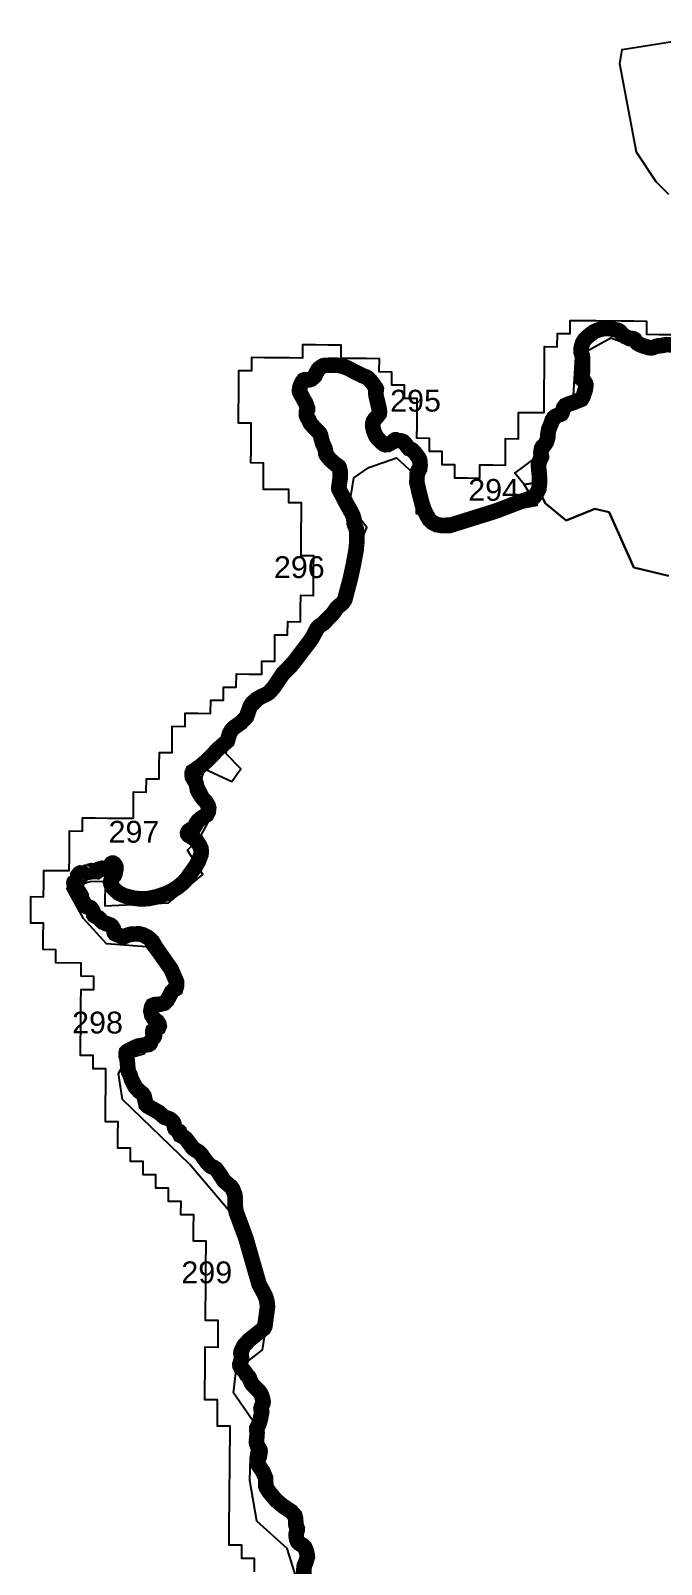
# Model space of a CAD drawing. Header units: metres. Extents: x 0 to 561379, y 0 to 4092696.
# Drawn here: x 319632 to 321657, y 1827390 to 1832311 of the extents above; entities that cross this region are included whole.
import ezdxf

# ---------------------------------------------------------------- set-up
doc = ezdxf.new("R2010")
doc.units = ezdxf.units.M
for name, color, linetype in [('COASTLINE', 5, 'Continuous'), ('NATURALLY PROTECTED', 3, 'Continuous'), ('TALUKA BOUNDRY', 150, 'Continuous'), ('VILLAGE BOUNDRY', 32, 'Continuous')]:
    doc.layers.add(name, color=color, linetype=linetype)
doc.styles.get("Standard").update_dxf_attribs({"font": 'arial.ttf'})

msp = doc.modelspace()

# ---------------------------------------------------------------- linework, layer by layer
at = {"layer": 'COASTLINE', "const_width": 50, "flags": 128}
msp.add_lwpolyline([(321689, 1831302.9), (321674.7, 1831303.5), (321666.8, 1831302.5), (321656.1, 1831300.2), (321647, 1831299.5), (321636.1, 1831296.7), (321630.5, 1831294.3), (321624.5, 1831293.1), (321615.2, 1831294.1), (321608.2, 1831297), (321596.9, 1831299.8), (321589.5, 1831302.9), (321580.2, 1831307.8), (321577, 1831311.1), (321573.9, 1831315.8), (321571.3, 1831319.9), (321568.2, 1831321.8), (321564.6, 1831322.8), (321560, 1831323), (321554.4, 1831323.2), (321550, 1831325.2), (321538.5, 1831330.6), (321533.2, 1831334.7), (321529, 1831339), (321523.7, 1831345.5), (321520.8, 1831347.6), (321515.9, 1831349.6), (321506.7, 1831351.7), (321494.5, 1831354.5), (321483.4, 1831355.7), (321474, 1831355.1), (321463.7, 1831353.4), (321450.5, 1831349.3), (321438.8, 1831343.7), (321433.2, 1831339.4), (321421.7, 1831330.5), (321411, 1831320.5), (321404.3, 1831309.8), (321401.3, 1831300.6), (321399.3, 1831291.5), (321399, 1831280), (321400.3, 1831274.9), (321402.8, 1831268.4), (321403.9, 1831262.2), (321403.9, 1831250.8), (321404, 1831241), (321404.1, 1831230.4), (321404.1, 1831218.2), (321402.7, 1831209.5), (321400.6, 1831203.3), (321400.3, 1831200.1), (321399.8, 1831196.3), (321401, 1831193.2), (321405.2, 1831189.7), (321409, 1831185.9), (321412.7, 1831180.2), (321414.2, 1831175.4), (321414, 1831168.4), (321412.4, 1831158.2), (321409.1, 1831148.2), (321406.9, 1831141.6), (321405.5, 1831137.4), (321402.1, 1831131.4), (321400.2, 1831128.1), (321396.7, 1831126.3), (321386.9, 1831123.3), (321378.3, 1831119.1), (321359.1, 1831112.8), (321348.5, 1831108.2), (321343.4, 1831101.6), (321340.8, 1831093.5), (321337.9, 1831084.6), (321335.7, 1831081.2), (321328.4, 1831078.2), (321317.9, 1831074), (321311.2, 1831069.1), (321306.5, 1831061.3), (321303, 1831050.6), (321295.5, 1831032.4), (321294.2, 1831025.5), (321292.7, 1831017.2), (321291.9, 1831004), (321289.8, 1830997.5), (321287.6, 1830990.5), (321282, 1830981.7), (321277.6, 1830977.9), (321275.2, 1830975.7), (321272.6, 1830971.6), (321271.5, 1830966.7), (321269.9, 1830955), (321270.4, 1830950.5), (321271.7, 1830947), (321272, 1830943.7), (321271.1, 1830941.5), (321268.6, 1830937.3), (321266.4, 1830931.6), (321262.4, 1830918.3), (321262.8, 1830908.9), (321265.5, 1830880.1), (321265.9, 1830860.6), (321263.6, 1830840.7), (321255.4, 1830823.9), (321248.1, 1830814.7), (321199.1, 1830797.6), (321125.5, 1830769.5), (321023.2, 1830737.5), (320975.7, 1830722.6), (320953.8, 1830722.9), (320936.2, 1830725.7), (320921, 1830733.5), (320912, 1830742), (320904.2, 1830755.3), (320896.4, 1830771.3), (320889.4, 1830790), (320878.9, 1830830.5), (320871.8, 1830862.9), (320872.4, 1830869.4), (320872.5, 1830879.4), (320873.1, 1830888.8), (320874.1, 1830895.8), (320875.6, 1830898.7), (320879.5, 1830901.7), (320880.9, 1830904.4), (320882.3, 1830914.7), (320882.1, 1830925.3), (320880.9, 1830933.7), (320878.2, 1830939.8), (320872, 1830948), (320866.5, 1830955.3), (320857.3, 1830965.1), (320851.7, 1830968.3), (320846.5, 1830969.9), (320843.8, 1830973), (320834.5, 1830985.8), (320828.4, 1830991.9), (320823.6, 1830994.1), (320819.3, 1830995), (320811.3, 1830995.6), (320809.1, 1830995.8), (320807.7, 1830996.9), (320805, 1830997.9), (320802.2, 1830997.8), (320799.2, 1830996.1), (320794.7, 1830991.8), (320787.9, 1830987.5), (320778.8, 1830983), (320771.2, 1830982.4), (320766.1, 1830984.2), (320757.7, 1830990.6), (320744.9, 1831004.1), (320740, 1831011), (320735.9, 1831020.4), (320733.4, 1831027.7), (320731.6, 1831035.8), (320730.1, 1831042.1), (320730.4, 1831049.5), (320732.2, 1831057), (320737.3, 1831065), (320744.8, 1831072.8), (320751.2, 1831081.3), (320752, 1831085.8), (320751.6, 1831094.5), (320748.5, 1831107.7), (320747, 1831114), (320744.2, 1831126), (320741.3, 1831138.4), (320740.4, 1831145.3), (320740, 1831149.7), (320740.6, 1831154.5), (320741.7, 1831157.7), (320742, 1831161.1), (320741.2, 1831163.2), (320737.9, 1831166.9), (320735.8, 1831170.6), (320732.8, 1831175.8), (320728.3, 1831181.6), (320723.8, 1831187.2), (320714.6, 1831196.1), (320708.3, 1831199.9), (320697.1, 1831204), (320683.7, 1831210.7), (320669.3, 1831217.9), (320656.9, 1831224.9), (320643, 1831231.1), (320625, 1831236.5), (320612.7, 1831237.5), (320593.9, 1831237.3), (320579.4, 1831237.1), (320570.9, 1831235.4), (320565.6, 1831232.2), (320558, 1831226.8), (320553.8, 1831221.5), (320547.9, 1831210.4), (320545.2, 1831203.7), (320540.8, 1831198.8), (320533.3, 1831192.8), (320526.4, 1831190.7), (320518, 1831190.7), (320511.3, 1831190.7), (320508.3, 1831189.5), (320505, 1831185.1), (320501.3, 1831177.7), (320497.6, 1831170.2), (320495.7, 1831161.3), (320495.5, 1831153.6), (320497.2, 1831148.3), (320501.1, 1831141.6), (320508.3, 1831128), (320514.2, 1831118.2), (320518.1, 1831107.5), (320519.8, 1831103), (320521.3, 1831098.8), (320521.1, 1831095.5), (320519.6, 1831092.4), (320517.8, 1831088.8), (320517.4, 1831084.7), (320517.8, 1831076.2), (320520.1, 1831070.1), (320524.5, 1831063.7), (320528.7, 1831053.9), (320531.9, 1831048.8), (320536.5, 1831044.1), (320540.8, 1831038.6), (320551.4, 1831027.8), (320558.1, 1831020.9), (320561.3, 1831016.6), (320563.3, 1831011.8), (320564.7, 1831003.6), (320569.5, 1830986.9), (320574.2, 1830976.7), (320576.8, 1830971.1), (320578.6, 1830962.8), (320579.8, 1830953.4), (320581.4, 1830949.6), (320586.2, 1830944.1), (320592.7, 1830935.3), (320599.7, 1830929.2), (320610.9, 1830919.4), (320617.4, 1830915.2), (320621.5, 1830911.7), (320623.5, 1830907.9), (320626, 1830895), (320625.5, 1830873.3), (320623, 1830855.5), (320621.4, 1830844.4), (320622.1, 1830839.1), (320627.5, 1830829), (320634.1, 1830816.6), (320644.5, 1830796.1), (320657.8, 1830772.4), (320663, 1830763), (320667.4, 1830753.3), (320669.6, 1830744.7), (320670.6, 1830731.6), (320672.3, 1830724.4), (320677.5, 1830712.1), (320678.7, 1830706.1), (320679.1, 1830701.5), (320679.2, 1830692.6), (320679.3, 1830669.7), (320676.9, 1830644.5), (320673.8, 1830627.6), (320668.6, 1830599.1), (320659.1, 1830554.8), (320646.6, 1830507.5), (320643.6, 1830496.2), (320640.8, 1830485.5), (320637.5, 1830479.4), (320631.2, 1830472.2), (320622.4, 1830465.3), (320612.9, 1830455.9), (320606.8, 1830446.2), (320598.5, 1830436.3), (320587.7, 1830425.2), (320576.3, 1830413.7), (320571.1, 1830408.4), (320564.1, 1830403.8), (320556.8, 1830398.9), (320550.8, 1830391.2), (320545.9, 1830381.7), (320537.4, 1830365), (320530.9, 1830355.1), (320521.3, 1830342.4), (320514.5, 1830333.5), (320503.7, 1830319.3), (320494.7, 1830307.4), (320476.9, 1830283.8), (320458, 1830264.3), (320442.7, 1830248.4), (320426, 1830223.7), (320413.1, 1830204.5), (320403.7, 1830193.9), (320398, 1830187.5), (320389.6, 1830181.9), (320372.7, 1830174.3), (320356.3, 1830164.4), (320344.7, 1830154.4), (320337.6, 1830144.2), (320333, 1830131.3), (320327.7, 1830116.6), (320325, 1830109.1), (320317.5, 1830101.1), (320308, 1830090.9), (320295.1, 1830081.9), (320284.6, 1830074.5), (320276.7, 1830065.9), (320271, 1830056), (320267, 1830042.8), (320263.6, 1830031.6), (320234.3, 1830006.1), (320213.4, 1829984), (320195.9, 1829966.5), (320175.3, 1829949.1), (320160.7, 1829939.2), (320152.6, 1829933.7), (320150.5, 1829927.7), (320151.2, 1829917.1), (320159.2, 1829903.3), (320162.8, 1829897.2), (320165.6, 1829887.3), (320167.6, 1829875.3), (320174.1, 1829862.7), (320182.8, 1829849.7), (320195.9, 1829835.2), (320201.9, 1829824.6), (320203.9, 1829816.9), (320202.5, 1829804.6), (320198, 1829795.4), (320179.9, 1829784.1), (320169, 1829774.6), (320163.6, 1829766.9), (320161, 1829760.7), (320156.5, 1829753.4), (320152.3, 1829750), (320145.1, 1829746.8), (320139.2, 1829742.7), (320137.4, 1829740.1), (320136.1, 1829736.1), (320136.5, 1829732.9), (320138.6, 1829730.1), (320156.1, 1829719.1), (320165.6, 1829710.5), (320174.8, 1829696.1), (320179, 1829686.6), (320180.1, 1829677), (320178.9, 1829667.1), (320170.6, 1829645), (320160.8, 1829627.9), (320130.2, 1829585.9), (320119.1, 1829574.6), (320105.7, 1829563.5), (320084.8, 1829550.1), (320062.5, 1829540.1), (320036.8, 1829531.6), (320010.8, 1829526.1), (319985.9, 1829524.8), (319963.2, 1829527.4), (319934.8, 1829534.6), (319914.7, 1829543.6), (319908.3, 1829549.5), (319898.7, 1829558.6), (319893, 1829565.9), (319890.2, 1829572.7), (319889, 1829578.4), (319890.7, 1829585.6), (319893.6, 1829591.5), (319896.9, 1829595.4), (319900.4, 1829599.5), (319902.8, 1829604.6), (319904.2, 1829611.5), (319905.9, 1829619.8), (319905.9, 1829627.9), (319904.4, 1829632.2), (319899.6, 1829638.2), (319896.8, 1829639.8), (319894.5, 1829639.7), (319892, 1829638.6), (319889.7, 1829635.5), (319885.6, 1829627.5), (319882.5, 1829624.1), (319880.2, 1829622.6), (319876.9, 1829622), (319872.9, 1829621.2), (319868.7, 1829622.1), (319864.1, 1829623), (319862.1, 1829623.3), (319860.8, 1829623.1), (319859.4, 1829622.5), (319858.4, 1829621.7), (319857.1, 1829620.7), (319856, 1829620.4), (319853, 1829620.3), (319851.1, 1829620.2), (319849.6, 1829619.6), (319848.1, 1829618.6), (319847, 1829617.4), (319846.5, 1829616), (319846.5, 1829614.2), (319846.1, 1829613), (319845.4, 1829612.5), (319841, 1829612.9), (319836.9, 1829614), (319834.7, 1829614.4), (319833.6, 1829614.3), (319832.4, 1829613.2), (319831.9, 1829612.8), (319831.3, 1829612.7), (319830.8, 1829613.2), (319830.7, 1829614.2), (319830.1, 1829614.9), (319828.9, 1829615.3), (319827.6, 1829615.6), (319826.2, 1829615.3), (319825.4, 1829614.5), (319824.3, 1829612.9), (319823.4, 1829611.8), (319821.5, 1829611.3), (319819.4, 1829611.1), (319817.1, 1829610.5), (319814.3, 1829610.4), (319813.9, 1829610.6), (319813.6, 1829610.9), (319813.3, 1829611.2), (319812.8, 1829611.3), (319812, 1829611.2), (319811.5, 1829610.9), (319811.1, 1829610.5), (319810.6, 1829610.1), (319808.5, 1829609.7), (319807, 1829609), (319805.9, 1829608.2), (319804.6, 1829606.6), (319803.6, 1829605.9), (319802.7, 1829605.2), (319801.6, 1829605.3), (319801.4, 1829605.8), (319801.1, 1829606.4), (319800.2, 1829606.8), (319797.7, 1829607.1), (319793.1, 1829607.8), (319792.1, 1829608), (319791.4, 1829607.7), (319790.3, 1829607.1), (319787.9, 1829606), (319787.1, 1829605.1), (319786.7, 1829604.5), (319786.5, 1829603.6), (319785.9, 1829603.1), (319784.8, 1829602.4), (319784.2, 1829601.5), (319784.2, 1829599.8), (319784.6, 1829597.6), (319785.2, 1829594.1), (319786, 1829592.7), (319786, 1829591.2), (319785.8, 1829589.7), (319784.9, 1829587.9), (319784.3, 1829586.5), (319784, 1829585.1), (319783.8, 1829584.2), (319782.6, 1829583.4), (319780.8, 1829582.6), (319777.1, 1829581.5), (319775, 1829580.8), (319773.1, 1829579.6), (319771.9, 1829578.5), (319771.4, 1829577), (319771.4, 1829575.7), (319772.1, 1829572.5), (319773.3, 1829570.8), (319774.9, 1829569.7), (319776.6, 1829568.7), (319776.9, 1829567.6), (319776.8, 1829565.8), (319777.1, 1829563.4), (319777.9, 1829561), (319779.2, 1829558.6), (319781, 1829557), (319781.9, 1829555.4), (319782.4, 1829553.3), (319782.6, 1829551.3), (319783, 1829550.3), (319784.4, 1829549.1), (319786.4, 1829548.3), (319788.6, 1829545.4), (319790.9, 1829541.2), (319791.7, 1829537.8), (319792.5, 1829536.7), (319794.2, 1829535.6), (319795.3, 1829533.5), (319795.6, 1829530.3), (319795.9, 1829526.9), (319796.9, 1829523.6), (319798.8, 1829520.4), (319801.6, 1829515.9), (319803.7, 1829512.4), (319804.2, 1829509.7), (319806.5, 1829504.6), (319808.2, 1829502.5), (319810.3, 1829501.3), (319814.1, 1829499.3), (319819.8, 1829498.5), (319824.1, 1829496.8), (319826.1, 1829495.1), (319830.7, 1829488.4), (319833.4, 1829482.7), (319834.5, 1829477.9), (319834.9, 1829473.8), (319835.9, 1829472.1), (319838, 1829470.5), (319843.3, 1829467.9), (319849.4, 1829465), (319852.6, 1829462.7), (319855.5, 1829459.9), (319858.3, 1829456.1), (319861.7, 1829452.4), (319864.6, 1829450.2), (319871.3, 1829447.1), (319882.2, 1829443.3), (319888.3, 1829441.2), (319892.4, 1829437.9), (319897.9, 1829429.5), (319899.2, 1829423.8), (319900.9, 1829416.6), (319902.9, 1829413.9), (319909.6, 1829410.6), (319923.6, 1829404.9), (319932.6, 1829404), (319940.3, 1829407.5), (319955.9, 1829412), (319967, 1829412.4), (319980.2, 1829412.8), (319994, 1829409.3), (320009.5, 1829401.1), (320022.9, 1829388.8), (320035.6, 1829367.2), (320052.6, 1829343), (320064.7, 1829325.7), (320083.5, 1829299), (320091.5, 1829280.2), (320096.3, 1829269.1), (320100.4, 1829259.3), (320101, 1829247.9), (320098.1, 1829236.8), (320090.4, 1829232.5), (320085.2, 1829226.8), (320078, 1829213.4), (320070.9, 1829200.2), (320061.8, 1829190.8), (320049.2, 1829187.4), (320040.2, 1829186.6), (320030.3, 1829185.7), (320023.7, 1829183), (320020.3, 1829176.8), (320018.3, 1829165.3), (320021.1, 1829151.8), (320028.8, 1829139.2), (320038.9, 1829131.6), (320044, 1829123.7), (320045.1, 1829117.5), (320042.8, 1829111.8), (320038.2, 1829109.2), (320036, 1829108.7), (320033.6, 1829108.8), (320031.9, 1829109.3), (320030.8, 1829109.3), (320030, 1829109), (320029.5, 1829108.3), (320028.5, 1829106.6), (320027.5, 1829104.3), (320026.7, 1829103.2), (320025.7, 1829102.6), (320024.9, 1829102), (320024.7, 1829101.3), (320024.7, 1829100.6), (320025.6, 1829099.6), (320027.2, 1829097.4), (320028.9, 1829091.9), (320030.1, 1829087.8), (320029.8, 1829085.2), (320027.4, 1829080.4), (320023.1, 1829075.5), (320020.3, 1829072.1), (320018.5, 1829067.2), (320017.2, 1829063.5), (320015.2, 1829060.2), (320011.1, 1829057.7), (320006.7, 1829057), (319998.1, 1829056.3), (319979.4, 1829053.2), (319970.4, 1829050), (319965.9, 1829048), (319952.8, 1829041.2), (319942.7, 1829036), (319939.6, 1829033), (319938.9, 1829029.8), (319938.8, 1829022.3), (319941, 1829014.3), (319942.3, 1829006.4), (319943.3, 1828995.7), (319944.7, 1828977.5), (319947.2, 1828968), (319951.6, 1828959.7), (319955.9, 1828946), (319962.3, 1828933.2), (319968, 1828921.9), (319981.1, 1828907.6), (319991.5, 1828899.7), (319996.5, 1828892.2), (319999.9, 1828877.2), (320002.7, 1828865.5), (320007.4, 1828860.6), (320023.7, 1828851.4), (320044.2, 1828839.8), (320053.6, 1828831.5), (320060.6, 1828825.3), (320064.4, 1828823.4), (320071.9, 1828821.3), (320080, 1828818), (320086.1, 1828813.2), (320089.3, 1828810), (320091.6, 1828805.9), (320092.8, 1828799.7), (320094.3, 1828791.9), (320096.3, 1828787.5), (320101.6, 1828783.4), (320107.6, 1828780.2), (320109.7, 1828778.3), (320110.3, 1828775.1), (320110.7, 1828770.1), (320112.4, 1828766.8), (320117.9, 1828763.9), (320125.3, 1828759.9), (320131.8, 1828754.1), (320139.8, 1828743.4), (320146.7, 1828734.1), (320153, 1828725.7), (320160.1, 1828720.1), (320171.8, 1828713.1), (320178.4, 1828707), (320186, 1828696.4), (320196.5, 1828681.6), (320204.9, 1828672.1), (320212.8, 1828666), (320219.9, 1828663.4), (320226.8, 1828658.8), (320232.6, 1828651.5), (320243.7, 1828635.3), (320253.2, 1828620.1), (320259.6, 1828614.6), (320268.8, 1828606.9), (320275.9, 1828600.8), (320281.3, 1828592.6), (320287.6, 1828576), (320289.2, 1828562.2), (320288.9, 1828539.7), (320292.1, 1828520.2), (320322.8, 1828437.5), (320365.5, 1828288.7), (320382.9, 1828256.5), (320387.3, 1828246.1), (320391, 1828232.2), (320392.7, 1828216), (320390.3, 1828199), (320386.3, 1828169.7), (320384.1, 1828154), (320380.7, 1828146.9), (320375.1, 1828142.4), (320365.4, 1828134.7), (320350.7, 1828123), (320333.9, 1828109.8), (320316.9, 1828091.2), (320313.6, 1828084.5), (320310.2, 1828077.7), (320308.2, 1828073.5), (320307.3, 1828067.7), (320308.3, 1828060.5), (320309.3, 1828052.7), (320308.4, 1828045.7), (320306.3, 1828039.3), (320304.1, 1828032.5), (320304.2, 1828026.4), (320306.5, 1828021.9), (320314.1, 1828014.3), (320319.6, 1828007.5), (320322.1, 1828004), (320324, 1827999.9), (320325.5, 1827997.8), (320328.5, 1827995.4), (320332.8, 1827990.5), (320335.1, 1827985.7), (320337, 1827980.6), (320340.8, 1827971.4), (320344.7, 1827966), (320350.6, 1827960), (320353.6, 1827957), (320359.3, 1827951.2), (320365.6, 1827944.9), (320371.3, 1827936.9), (320374.8, 1827928.2), (320377.1, 1827919.9), (320378.6, 1827911.6), (320377.9, 1827906.4), (320376.3, 1827902.9), (320374, 1827898), (320372.3, 1827892.9), (320371.8, 1827890.5), (320372.2, 1827887.3), (320373.7, 1827882.3), (320374, 1827878.6), (320372.3, 1827869.3), (320370.1, 1827857.3), (320364.7, 1827839.1), (320360.7, 1827831.3), (320358, 1827826), (320358, 1827821), (320359.1, 1827813), (320359, 1827804), (320358.1, 1827795.1), (320356.9, 1827784.1), (320357.6, 1827777.3), (320360.1, 1827770.9), (320364.7, 1827762.8), (320368.3, 1827756.4), (320368.9, 1827751.6), (320367.5, 1827742.7), (320366.3, 1827735.6), (320364.2, 1827731), (320360.8, 1827723.4), (320359.8, 1827717.2), (320362.5, 1827709.8), (320369, 1827700.2), (320377.2, 1827688.2), (320382.8, 1827675.5), (320386.7, 1827666.5), (320386.9, 1827651), (320387, 1827641), (320390.1, 1827633.9), (320399.4, 1827619.9), (320420.3, 1827595.3), (320441.3, 1827577.5), (320456.3, 1827567.5), (320469.2, 1827558.9), (320480, 1827546.8), (320482.6, 1827537.8), (320483.4, 1827524.8), (320483.9, 1827515.6), (320485.9, 1827510.6), (320488.3, 1827504.5), (320487.9, 1827499.5), (320484.9, 1827489.2), (320484.3, 1827482.3), (320485.9, 1827471.6), (320489.3, 1827462.4), (320495.9, 1827456), (320506.9, 1827450.2), (320512.6, 1827443.9), (320516.7, 1827434.1), (320519.4, 1827423.4), (320520.6, 1827414), (320518.3, 1827406.2), (320515.2, 1827395.8), (320510.6, 1827385), (320508.8, 1827368.7), (320509.3, 1827348.5)], dxfattribs=at)
at = {"layer": 'NATURALLY PROTECTED', "const_width": 50, "flags": 128}
for points in [[(320810.5, 1830995.7), (320809.1, 1830995.8), (320807.7, 1830996.9), (320805, 1830997.9), (320802.2, 1830997.8), (320799.2, 1830996.1), (320794.7, 1830991.8), (320787.9, 1830987.5), (320778.8, 1830983), (320771.2, 1830982.4), (320766.1, 1830984.2), (320757.7, 1830990.6), (320744.9, 1831004.1), (320740, 1831011), (320735.9, 1831020.4), (320733.4, 1831027.7), (320731.6, 1831035.8), (320730.1, 1831042.1), (320730.4, 1831049.5), (320732.2, 1831057), (320737.3, 1831065), (320744.8, 1831072.8), (320751.2, 1831081.3), (320751.6, 1831083.8)], [(320599.7, 1830929.2), (320610.9, 1830919.4), (320617.4, 1830915.2), (320621.5, 1830911.7), (320623.5, 1830907.9), (320626, 1830895), (320625.5, 1830873.3), (320623, 1830855.5), (320621.4, 1830844.4), (320622.1, 1830839.1), (320627.5, 1830829), (320634.1, 1830816.6), (320644.5, 1830796.1), (320657.8, 1830772.4), (320663, 1830763), (320667.4, 1830753.3), (320669.6, 1830744.7), (320670.6, 1830731.6), (320672.3, 1830724.4), (320677.5, 1830712.1), (320678.7, 1830706.1), (320679.1, 1830701.5), (320679.2, 1830692.6), (320679.3, 1830669.7), (320676.9, 1830644.5), (320673.8, 1830627.6), (320668.6, 1830599.1), (320659.1, 1830554.8), (320646.6, 1830507.5), (320643.6, 1830496.2), (320640.8, 1830485.5), (320637.5, 1830479.4), (320631.2, 1830472.2), (320622.4, 1830465.3), (320612.9, 1830455.9), (320606.8, 1830446.2), (320598.5, 1830436.3), (320587.7, 1830425.2), (320576.3, 1830413.7), (320571.1, 1830408.4), (320564.1, 1830403.8), (320556.8, 1830398.9), (320550.8, 1830391.2), (320545.9, 1830381.7), (320537.4, 1830365), (320530.9, 1830355.1), (320521.3, 1830342.4), (320514.5, 1830333.5), (320503.7, 1830319.3), (320494.7, 1830307.4), (320476.9, 1830283.8), (320458, 1830264.3), (320442.7, 1830248.4), (320426, 1830223.7), (320422.9, 1830219.1)], [(321262.8, 1830908.9), (321265.5, 1830880.1), (321265.9, 1830860.6), (321263.6, 1830840.7), (321255.4, 1830823.9), (321248.1, 1830814.7), (321199.1, 1830797.6), (321125.5, 1830769.5), (321023.2, 1830737.5), (320975.7, 1830722.6), (320953.8, 1830722.9), (320936.2, 1830725.7), (320921, 1830733.5), (320912, 1830742), (320904.2, 1830755.3), (320896.4, 1830771.3), (320889.4, 1830790), (320881.2, 1830821.7)], [(320164.1, 1829711.8), (320165.6, 1829710.5), (320174.8, 1829696.1), (320179, 1829686.6), (320180.1, 1829677), (320178.9, 1829667.1), (320170.6, 1829645), (320160.8, 1829627.9), (320130.2, 1829585.9), (320119.1, 1829574.6), (320105.7, 1829563.5), (320084.8, 1829550.1), (320062.5, 1829540.1), (320036.8, 1829531.6), (320010.8, 1829526.1), (319985.9, 1829524.8), (319963.2, 1829527.4), (319934.8, 1829534.6), (319914.7, 1829543.6), (319908.3, 1829549.5), (319898.7, 1829558.6), (319893, 1829565.9), (319890.2, 1829572.7), (319889, 1829578.4), (319890.7, 1829585.6), (319893.6, 1829591.5), (319896.9, 1829595.4), (319900.4, 1829599.5), (319902.8, 1829604.6)], [(319902.8, 1829604.6), (319904.2, 1829611.5), (319905.9, 1829619.8), (319905.9, 1829627.9), (319904.4, 1829632.2), (319899.6, 1829638.2), (319896.8, 1829639.8), (319894.5, 1829639.7), (319892, 1829638.6), (319889.7, 1829635.5), (319885.6, 1829627.5), (319882.5, 1829624.1), (319880.2, 1829622.6), (319876.9, 1829622), (319872.9, 1829621.2), (319868.7, 1829622.1), (319864.1, 1829623), (319862.1, 1829623.3), (319860.8, 1829623.1), (319859.4, 1829622.5), (319858.4, 1829621.7), (319857.1, 1829620.7), (319856, 1829620.4), (319853, 1829620.3), (319851.1, 1829620.2), (319849.6, 1829619.6), (319848.1, 1829618.6), (319847, 1829617.4), (319846.5, 1829616), (319846.5, 1829614.2), (319846.1, 1829613), (319845.4, 1829612.5), (319841, 1829612.9), (319836.9, 1829614), (319834.7, 1829614.4), (319833.6, 1829614.3), (319832.4, 1829613.2), (319831.9, 1829612.8), (319831.3, 1829612.7), (319830.8, 1829613.2), (319830.7, 1829614.2), (319830.1, 1829614.9), (319828.9, 1829615.3), (319827.6, 1829615.6), (319826.2, 1829615.3), (319825.4, 1829614.5), (319824.3, 1829612.9), (319823.4, 1829611.8), (319821.5, 1829611.3), (319819.4, 1829611.1), (319817.1, 1829610.5), (319814.3, 1829610.4), (319813.9, 1829610.6), (319813.6, 1829610.9), (319813.3, 1829611.2), (319812.8, 1829611.3), (319812, 1829611.2), (319811.5, 1829610.9), (319811.1, 1829610.5), (319810.6, 1829610.1), (319808.5, 1829609.7), (319807, 1829609), (319805.9, 1829608.2), (319804.6, 1829606.6), (319803.6, 1829605.9), (319802.7, 1829605.2), (319801.6, 1829605.3), (319801.4, 1829605.8), (319801.1, 1829606.4), (319800.2, 1829606.8), (319797.7, 1829607.1), (319793.1, 1829607.8), (319792.1, 1829608), (319791.4, 1829607.7), (319790.3, 1829607.1), (319787.9, 1829606), (319787.1, 1829605.1), (319786.7, 1829604.5), (319786.5, 1829603.6), (319785.9, 1829603.1), (319784.8, 1829602.4), (319784.2, 1829601.5), (319784.2, 1829599.8), (319784.6, 1829597.6), (319785.2, 1829594.1), (319786, 1829592.7), (319786, 1829591.2), (319785.8, 1829589.7), (319784.9, 1829587.9), (319784.3, 1829586.5), (319784, 1829585.1), (319783.8, 1829584.2), (319782.6, 1829583.4), (319780.8, 1829582.6), (319777.1, 1829581.5), (319775, 1829580.8), (319773.1, 1829579.6), (319771.9, 1829578.5), (319771.4, 1829577), (319771.4, 1829575.7), (319772.1, 1829572.5), (319773.3, 1829570.8), (319774.9, 1829569.7), (319776.6, 1829568.7), (319776.9, 1829567.6), (319776.8, 1829565.8), (319777.1, 1829563.4), (319777.9, 1829561), (319779.2, 1829558.6), (319781, 1829557), (319781.9, 1829555.4), (319782.4, 1829553.3), (319782.6, 1829551.3), (319783, 1829550.3), (319784.4, 1829549.1), (319786.4, 1829548.3), (319788.6, 1829545.4), (319790.9, 1829541.2), (319791.7, 1829537.8), (319792.5, 1829536.7), (319794.2, 1829535.6), (319795.3, 1829533.5), (319795.6, 1829530.3), (319795.9, 1829526.9), (319796.9, 1829523.6), (319798.8, 1829520.4), (319801.6, 1829515.9), (319803.7, 1829512.4), (319804.2, 1829509.7), (319806.5, 1829504.6), (319808.2, 1829502.5), (319810.3, 1829501.3), (319814.1, 1829499.3), (319819.8, 1829498.5), (319824.1, 1829496.8), (319826.1, 1829495.1), (319830.7, 1829488.4), (319833.4, 1829482.7), (319834.5, 1829477.9), (319834.9, 1829473.8), (319835.9, 1829472.1), (319838, 1829470.5), (319843.3, 1829467.9), (319849.4, 1829465), (319852.6, 1829462.7), (319855.5, 1829459.9), (319858.3, 1829456.1), (319861.7, 1829452.4), (319864.6, 1829450.2), (319871.3, 1829447.1), (319882.2, 1829443.3), (319888.3, 1829441.2), (319892.4, 1829437.9), (319897.9, 1829429.5), (319899.2, 1829423.8), (319900.9, 1829416.6), (319902.9, 1829413.9), (319909.6, 1829410.6), (319923.6, 1829404.9), (319932.6, 1829404), (319937.4, 1829406.2)], [(319937.4, 1829406.2), (319940.3, 1829407.5), (319955.9, 1829412), (319967, 1829412.4), (319980.2, 1829412.8), (319994, 1829409.3), (320009.5, 1829401.1), (320022.9, 1829388.8), (320035.6, 1829367.2), (320052.6, 1829343), (320064.7, 1829325.7), (320083.5, 1829299), (320091.5, 1829280.2), (320096.3, 1829269.1), (320100.4, 1829259.3), (320101, 1829247.9), (320098.1, 1829236.8), (320090.4, 1829232.5), (320085.2, 1829226.8), (320078, 1829213.4), (320070.9, 1829200.2), (320061.8, 1829190.8), (320049.2, 1829187.4), (320040.2, 1829186.6), (320030.3, 1829185.7), (320023.7, 1829183), (320020.3, 1829176.8), (320018.3, 1829165.3), (320021.1, 1829151.8), (320028.8, 1829139.2), (320038.9, 1829131.6), (320044, 1829123.7), (320045.1, 1829117.5), (320042.8, 1829111.8), (320038.2, 1829109.2), (320036, 1829108.7), (320033.6, 1829108.8), (320031.9, 1829109.3), (320030.8, 1829109.3), (320030, 1829109), (320029.5, 1829108.3), (320028.5, 1829106.6), (320027.5, 1829104.3), (320026.7, 1829103.2), (320025.7, 1829102.6), (320024.9, 1829102), (320024.7, 1829101.3), (320024.7, 1829100.6), (320025.6, 1829099.6), (320027.2, 1829097.4), (320028.9, 1829091.9), (320030.1, 1829087.8), (320029.8, 1829085.2), (320027.4, 1829080.4), (320023.1, 1829075.5), (320020.3, 1829072.1), (320018.5, 1829067.2), (320017.2, 1829063.5), (320015.2, 1829060.2), (320011.1, 1829057.7), (320006.7, 1829057), (319998.1, 1829056.3), (319979.4, 1829053.2), (319970.4, 1829050), (319965.9, 1829048), (319962.6, 1829046.3)], [(320054.4, 1828830.8), (320060.6, 1828825.3), (320064.4, 1828823.4), (320071.9, 1828821.3), (320080, 1828818), (320086.1, 1828813.2), (320089.3, 1828810), (320091.6, 1828805.9), (320092.8, 1828799.7), (320094.3, 1828791.9), (320096.3, 1828787.5), (320101.6, 1828783.4), (320107.6, 1828780.2), (320109.7, 1828778.3), (320110.3, 1828775.1), (320110.7, 1828770.1), (320112.4, 1828766.8), (320117.9, 1828763.9), (320125.3, 1828759.9), (320131.8, 1828754.1), (320139.8, 1828743.4), (320146.7, 1828734.1), (320153, 1828725.7), (320160.1, 1828720.1), (320171.8, 1828713.1), (320178.4, 1828707), (320186, 1828696.4), (320196.5, 1828681.6), (320204.9, 1828672.1), (320212.8, 1828666), (320219.9, 1828663.4), (320226.8, 1828658.8), (320232.6, 1828651.5), (320243.7, 1828635.3), (320253.2, 1828620.1), (320259.6, 1828614.6), (320268.8, 1828606.9), (320275.9, 1828600.8), (320281.3, 1828592.6), (320287.6, 1828576), (320289.2, 1828562.2), (320288.9, 1828539.7), (320292.1, 1828520.2), (320322.8, 1828437.5), (320365.5, 1828288.7), (320382.9, 1828256.5), (320387.3, 1828246.1), (320391, 1828232.2), (320392.7, 1828216), (320390.3, 1828199), (320386.3, 1828169.7), (320384.1, 1828154), (320380.7, 1828146.9), (320375.1, 1828142.4), (320365.4, 1828134.7), (320350.7, 1828123), (320333.9, 1828109.8), (320316.9, 1828091.2), (320313.6, 1828084.5), (320310.2, 1828077.7), (320308.2, 1828073.5), (320307.3, 1828067.7), (320308.3, 1828060.5), (320309.3, 1828052.7), (320308.4, 1828045.7), (320306.3, 1828039.3), (320304.1, 1828032.5), (320304.2, 1828026.4), (320306.5, 1828021.9), (320314.1, 1828014.3), (320319.6, 1828007.5), (320322.1, 1828004), (320324, 1827999.9), (320325.5, 1827997.8), (320328.5, 1827995.4), (320332.8, 1827990.5), (320335.1, 1827985.7), (320337, 1827980.6), (320340.8, 1827971.4), (320344.7, 1827966), (320350.6, 1827960), (320353.6, 1827957), (320359.3, 1827951.2), (320365.6, 1827944.9), (320371.3, 1827936.9), (320374.8, 1827928.2), (320377.1, 1827919.9), (320378.6, 1827911.6), (320377.9, 1827906.4), (320376.3, 1827902.9), (320374, 1827898), (320372.3, 1827892.9), (320371.8, 1827890.5), (320372.2, 1827887.3), (320372.6, 1827885.8)]]:
    msp.add_lwpolyline(points, dxfattribs=at)
at = {"layer": 'TALUKA BOUNDRY'}
msp.add_polyline3d([(320350.4, 1827366.2, 0), (320350.8, 1827408.5, 0), (320309.9, 1827408.8, 0), (320310.3, 1827451.2, 0), (320269.4, 1827451.5, 0), (320269.8, 1827493.9, 0), (320270.1, 1827536.2, 0), (320270.5, 1827578.6, 0), (320271.9, 1827748, 0), (320272.3, 1827790.3, 0), (320272.6, 1827832.7, 0), (320231.8, 1827833, 0), (320232.1, 1827875.4, 0), (320232.5, 1827917.7, 0), (320191.6, 1827918.1, 0), (320192, 1827960.4, 0), (320192.3, 1828002.8, 0), (320192.7, 1828045.1, 0), (320193, 1828087.5, 0), (320233.9, 1828087.1, 0), (320234.6, 1828171.8, 0), (320193.7, 1828172.2, 0), (320194.1, 1828214.5, 0), (320194.4, 1828256.9, 0), (320194.8, 1828299.2, 0), (320195.2, 1828341.6, 0), (320195.9, 1828426.3, 0), (320155, 1828426.6, 0), (320155.4, 1828469, 0), (320155.7, 1828511.3, 0), (320114.9, 1828511.7, 0), (320115.2, 1828554, 0), (320074.4, 1828554.4, 0), (320074.7, 1828596.7, 0), (320033.9, 1828597.1, 0), (320034.2, 1828639.4, 0), (319993.4, 1828639.8, 0), (319993.7, 1828682.1, 0), (319952.9, 1828682.4, 0), (319953.2, 1828724.8, 0), (319912.4, 1828725.1, 0), (319912.7, 1828767.5, 0), (319913.1, 1828809.8, 0), (319872.2, 1828810.2, 0), (319872.6, 1828852.5, 0), (319873.3, 1828937.2, 0), (319873.7, 1828979.6, 0), (319832.8, 1828979.9, 0), (319833.2, 1829022.3, 0), (319792.3, 1829022.6, 0), (319792.7, 1829065, 0), (319793, 1829107.3, 0), (319793.4, 1829149.7, 0), (319793.7, 1829192, 0), (319794.1, 1829234.4, 0), (319834.9, 1829234, 0), (319835.3, 1829276.4, 0), (319794.5, 1829276.7, 0), (319794.8, 1829319.1, 0), (319713.1, 1829319.8, 0), (319713.5, 1829362.1, 0), (319672.6, 1829362.5, 0), (319673, 1829404.8, 0), (319673.3, 1829447.2, 0), (319632.5, 1829447.5, 0), (319633.2, 1829532.2, 0), (319674, 1829531.9, 0), (319674.4, 1829574.2, 0), (319674.8, 1829616.6, 0), (319756.4, 1829615.9, 0), (319756.8, 1829658.2, 0), (319757.2, 1829700.6, 0), (319757.5, 1829742.9, 0), (319798.4, 1829742.6, 0), (319798.7, 1829784.9, 0), (319839.6, 1829784.6, 0), (319880.4, 1829784.2, 0), (319921.3, 1829783.9, 0), (319962.1, 1829783.6, 0), (319962.5, 1829825.9, 0), (319962.8, 1829868.3, 0), (320003.7, 1829867.9, 0), (320004, 1829910.3, 0), (320044.9, 1829909.9, 0), (320045.2, 1829952.3, 0), (320045.6, 1829994.6, 0), (320086.4, 1829994.3, 0), (320086.8, 1830036.6, 0), (320087.1, 1830079, 0), (320128, 1830078.6, 0), (320128.4, 1830121, 0), (320169.2, 1830120.7, 0), (320210, 1830120.3, 0), (320210.4, 1830162.7, 0), (320251.3, 1830162.3, 0), (320251.6, 1830204.7, 0), (320292.5, 1830204.3, 0), (320292.8, 1830246.7, 0), (320333.7, 1830246.3, 0), (320374.5, 1830246, 0), (320374.9, 1830288.3, 0), (320415.7, 1830288, 0), (320416.1, 1830330.4, 0), (320416.4, 1830372.7, 0), (320457.3, 1830372.4, 0), (320457.6, 1830414.7, 0), (320498.5, 1830414.4, 0), (320498.8, 1830456.7, 0), (320499.2, 1830499.1, 0), (320540, 1830498.7, 0), (320540.4, 1830541.1, 0), (320540.7, 1830583.4, 0), (320541.1, 1830625.8, 0), (320500.2, 1830626.1, 0), (320500.6, 1830668.5, 0), (320501.7, 1830795.5, 0), (320460.8, 1830795.9, 0), (320461.2, 1830838.2, 0), (320420.3, 1830838.6, 0), (320379.5, 1830838.9, 0), (320379.8, 1830881.3, 0), (320380.2, 1830923.6, 0), (320339.3, 1830923.9, 0), (320339.7, 1830966.3, 0), (320340, 1831008.6, 0), (320340.4, 1831051, 0), (320299.5, 1831051.3, 0), (320299.9, 1831093.7, 0), (320300.3, 1831136, 0), (320300.6, 1831178.4, 0), (320301, 1831220.7, 0), (320341.8, 1831220.4, 0), (320342.2, 1831262.8, 0), (320383, 1831262.4, 0), (320423.9, 1831262.1, 0), (320464.7, 1831261.7, 0), (320505.6, 1831261.4, 0), (320505.9, 1831303.7, 0), (320546.8, 1831303.4, 0), (320587.6, 1831303.1, 0), (320628.4, 1831302.7, 0), (320628.1, 1831260.4, 0), (320668.9, 1831260, 0), (320709.8, 1831259.7, 0), (320750.6, 1831259.3, 0), (320750.3, 1831217, 0), (320791.1, 1831216.6, 0), (320790.8, 1831174.3, 0), (320831.6, 1831174, 0), (320831.3, 1831131.6, 0), (320872.1, 1831131.3, 0), (320871.8, 1831088.9, 0), (320871.4, 1831046.6, 0), (320871, 1831004.2, 0), (320911.9, 1831003.9, 0), (320911.5, 1830961.5, 0), (320952.4, 1830961.2, 0), (320952, 1830918.8, 0), (320992.9, 1830918.5, 0), (320992.5, 1830876.1, 0), (321033.4, 1830875.8, 0), (321074.2, 1830875.5, 0), (321074.6, 1830917.8, 0), (321115.4, 1830917.5, 0), (321156.3, 1830917.1, 0), (321156.6, 1830959.5, 0), (321157, 1831001.8, 0), (321197.8, 1831001.5, 0), (321198.2, 1831043.8, 0), (321198.5, 1831086.2, 0), (321239.4, 1831085.8, 0), (321280.2, 1831085.5, 0), (321280.6, 1831127.9, 0), (321280.9, 1831170.2, 0), (321281.3, 1831212.6, 0), (321281.6, 1831254.9, 0), (321282, 1831297.3, 0), (321322.8, 1831296.9, 0), (321323.2, 1831339.3, 0), (321364, 1831338.9, 0), (321364.4, 1831381.3, 0), (321405.2, 1831380.9, 0), (321446.1, 1831380.6, 0), (321527.8, 1831379.9, 0), (321568.6, 1831379.6, 0), (321609.5, 1831379.2, 0), (321609.1, 1831336.9, 0), (321649.9, 1831336.5, 0), (321690.8, 1831336.2, 0)], dxfattribs=at)
at = {"layer": 'VILLAGE BOUNDRY'}
for points in [[(321680.3, 1831785.4, 0), (321639.6, 1831825.8, 0), (321577.2, 1831921.1, 0), (321523.4, 1832204, 0), (321531.2, 1832250.6, 0), (321907.8, 1832310.9, 0)], [(321679.4, 1830561.9, 0), (321568.3, 1830588.2, 0), (321489.7, 1830765.5, 0), (321442.8, 1830777.1, 0), (321351.4, 1830739.5, 0), (321284.1, 1830794.7, 0), (321252.7, 1830859.8, 0), (321216.2, 1830855.2, 0), (321186.9, 1830891.1, 0), (321256.7, 1830943.8, 0), (321373.8, 1831123.6, 0), (321381.7, 1831262.8, 0), (321494.5, 1831325.7, 0), (321604.9, 1831284.6, 0), (321711.8, 1831289.3, 0)], [(320489, 1827334.9, 0), (320455.5, 1827441.1, 0), (320358, 1827528.1, 0), (320336, 1827659, 0), (320337.7, 1827730.9, 0), (320354.9, 1827836.9, 0), (320283.9, 1827939.7, 0), (320292.5, 1828011.4, 0), (320376.5, 1828077.9, 0), (320388.6, 1828153.1, 0), (320381.2, 1828268.9, 0), (320329.5, 1828391.8, 0), (320291.7, 1828497.6, 0), (320142.5, 1828674.3, 0), (319927.1, 1828880.9, 0), (319914.1, 1828964.3, 0), (319942.3, 1829012.5, 0), (319998.2, 1829029.4, 0), (320029.7, 1829084.1, 0), (320048.1, 1829206.8, 0), (320086.6, 1829213.3, 0), (320078, 1829271.2, 0), (320004.4, 1829371, 0), (319875.7, 1829381.2, 0), (319802, 1829462.2, 0), (319748.9, 1829559.5, 0), (319823.2, 1829581.1, 0), (319871.6, 1829582.1, 0), (319870.2, 1829503.2, 0), (320074.8, 1829512.9, 0), (320184.6, 1829603.7, 0), (320136.1, 1829681.1, 0), (320177.4, 1829724.7, 0), (320225.4, 1829814.9, 0), (320179.9, 1829904.9, 0), (320190, 1829942.3, 0), (320278.1, 1829902.1, 0), (320307.1, 1829942.1, 0), (320260.2, 1829990.8, 0), (320267.4, 1830046.9, 0), (320324.8, 1830090.7, 0), (320355, 1830129.8, 0), (320486, 1830258.7, 0), (320499.8, 1830290.3, 0), (320627.2, 1830459.3, 0), (320670.2, 1830551.5, 0), (320674.4, 1830627.2, 0), (320711.9, 1830717.2, 0), (320655.4, 1830789.3, 0), (320669.5, 1830876.6, 0), (320717.4, 1830909.1, 0), (320807.1, 1830940.5, 0), (320872.1, 1830880.8, 0), (320870, 1830762.6, 0), (320916.4, 1830743.5, 0), (321076.2, 1830754.3, 0), (321258.6, 1830788.4, 0), (321216.2, 1830855.2, 0), (321252.7, 1830859.8, 0), (321284.1, 1830794.7, 0), (321351.4, 1830739.5, 0), (321442.8, 1830777.1, 0), (321489.7, 1830765.5, 0), (321568.3, 1830588.2, 0), (321679.4, 1830561.9, 0)]]:
    msp.add_polyline3d(points, dxfattribs=at)

# ---------------------------------------------------------------- texts
at = {"layer": 'NATURALLY PROTECTED', "char_height": 70, "attachment_point": 1}
for s, width, insert in [('295', 95.172, (320786.1, 1831158.7)), ('294', 95.172, (321036.8, 1830872.3)), ('296', 91.948, (320413.1, 1830624.4)), ('297', 145.682, (319882.4, 1829775.4)), ('298', 95.172, (319765.5, 1829163.2)), ('299', 95.172, (320116.2, 1828361.7))]:
    msp.add_mtext_dynamic_manual_height_columns(s, width=width, gutter_width=1, heights=[0], dxfattribs=dict(at, insert=insert))

doc.saveas('drawing.dxf')
